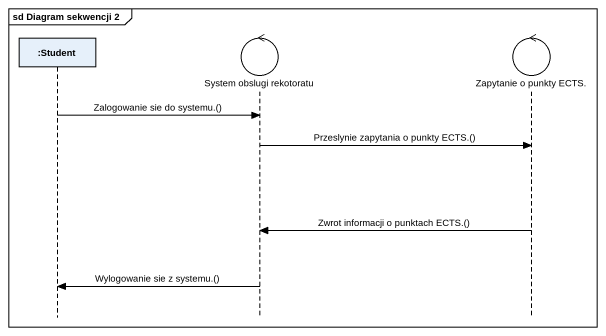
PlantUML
@startuml
mainframe sd Diagram sekwencji 2
hide footbox
participant ":Student" as Student
control "System obslugi rekotoratu" as System_obslugi_rekotoratu
control "Zapytanie o punkty ECTS." as Zapytanie_o_punkty_ECTS

Student -> System_obslugi_rekotoratu : Zalogowanie sie do systemu.()
System_obslugi_rekotoratu -> Zapytanie_o_punkty_ECTS : Przeslynie zapytania o punkty ECTS.()
Zapytanie_o_punkty_ECTS -> System_obslugi_rekotoratu : Zwrot informacji o punktach ECTS.()
System_obslugi_rekotoratu -> Student : Wylogowanie sie z systemu.()
@enduml
